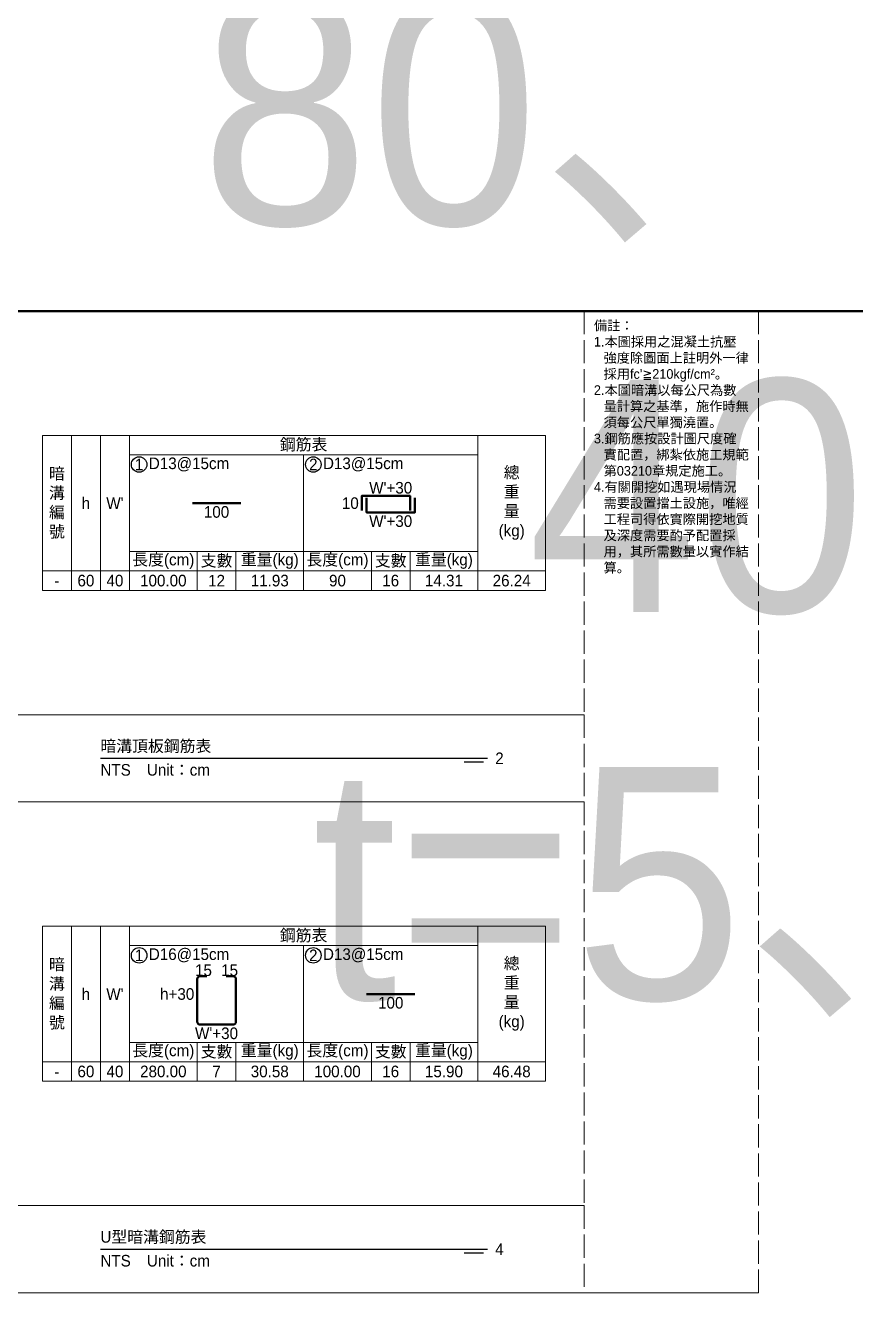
# Model space of a CAD drawing. Extents: x -3420 to 2030, y -3892 to 566.
# Drawn here: x -2139 to -1710, y -3298 to -2631 of the extents above; entities that cross this region are included whole.
import ezdxf

# ---------------------------------------------------------------- set-up
doc = ezdxf.new("R2010")
doc.units = 0
doc.header["$MEASUREMENT"] = 0
doc.linetypes.add('ACAD_ISO02W100', pattern=[15, 12, -3])
for name, color, linetype, lineweight in [('一、1.基本-圖框', 7, 'Continuous', 20), ('一、3.基本-變更', 1, 'Continuous', 50), ('二、5.繪圖-鋼筋', 60, 'Continuous', 50)]:
    doc.layers.add(name, color=color, linetype=linetype, lineweight=lineweight)
doc.layers.add('一、4.基本-隱藏', color=9, linetype='ACAD_ISO02W100', lineweight=20, plot=False)
doc.layers.add('三、1.文字-說明文字', color=2, linetype='Continuous')
doc.layers.add('三、3.文字-註解文字', color=2, linetype='Continuous')
doc.styles.add('次圖名(詳圖)', font='MS PGothic.ttf', dxfattribs={"height": 6})
doc.styles.add('註解文字(詳圖)', font='MS PGothic.ttf', dxfattribs={"height": 5})

msp = doc.modelspace()

# ---------------------------------------------------------------- linework, layer by layer
at = {"layer": '一、1.基本-圖框'}
for points in [[(-2130, -2912.25), (-2115, -2912.25), (-2115, -2842.25), (-2130, -2842.25)], [(-2115, -2912.25), (-2100, -2912.25), (-2100, -2842.25), (-2115, -2842.25)], [(-2100, -2912.25), (-2085, -2912.25), (-2085, -2842.25), (-2100, -2842.25)], [(-2085, -2852.25), (-1905, -2852.25), (-1905, -2842.25), (-2085, -2842.25)], [(-1870, -2912.25), (-1905, -2912.25), (-1905, -2842.25), (-1870, -2842.25)], [(-2085, -2852.25), (-1995, -2852.25), (-1995, -2902.25), (-2085, -2902.25)], [(-1995, -2852.25), (-1905, -2852.25), (-1905, -2902.25), (-1995, -2902.25)], [(-2085, -2902.25), (-2050, -2902.25), (-2050, -2912.25), (-2085, -2912.25)], [(-2050, -2902.25), (-2030, -2902.25), (-2030, -2912.25), (-2050, -2912.25)], [(-2030, -2902.25), (-1995, -2902.25), (-1995, -2912.25), (-2030, -2912.25)], [(-1995, -2902.25), (-1960, -2902.25), (-1960, -2912.25), (-1995, -2912.25)], [(-1960, -2902.25), (-1940, -2902.25), (-1940, -2912.25), (-1960, -2912.25)], [(-1940, -2902.25), (-1905, -2902.25), (-1905, -2912.25), (-1940, -2912.25)], [(-2130, -2912.25), (-2115, -2912.25), (-2115, -2922.25), (-2130, -2922.25)], [(-2115, -2912.25), (-2100, -2912.25), (-2100, -2922.25), (-2115, -2922.25)], [(-2100, -2912.25), (-2085, -2912.25), (-2085, -2922.25), (-2100, -2922.25)], [(-2085, -2912.25), (-2050, -2912.25), (-2050, -2922.25), (-2085, -2922.25)], [(-2050, -2912.25), (-2030, -2912.25), (-2030, -2922.25), (-2050, -2922.25)], [(-2030, -2912.25), (-1995, -2912.25), (-1995, -2922.25), (-2030, -2922.25)], [(-1995, -2912.25), (-1960, -2912.25), (-1960, -2922.25), (-1995, -2922.25)], [(-1960, -2912.25), (-1940, -2912.25), (-1940, -2922.25), (-1960, -2922.25)], [(-1940, -2912.25), (-1905, -2912.25), (-1905, -2922.25), (-1940, -2922.25)], [(-1905, -2912.25), (-1870, -2912.25), (-1870, -2922.25), (-1905, -2922.25)], [(-2130, -3165.75), (-2115, -3165.75), (-2115, -3095.75), (-2130, -3095.75)], [(-2115, -3165.75), (-2100, -3165.75), (-2100, -3095.75), (-2115, -3095.75)], [(-2100, -3165.75), (-2085, -3165.75), (-2085, -3095.75), (-2100, -3095.75)], [(-2085, -3105.75), (-1905, -3105.75), (-1905, -3095.75), (-2085, -3095.75)], [(-1870, -3165.75), (-1905, -3165.75), (-1905, -3095.75), (-1870, -3095.75)], [(-2085, -3105.75), (-1995, -3105.75), (-1995, -3155.75), (-2085, -3155.75)], [(-1995, -3105.75), (-1905, -3105.75), (-1905, -3155.75), (-1995, -3155.75)], [(-2085, -3155.75), (-2050, -3155.75), (-2050, -3165.75), (-2085, -3165.75)], [(-2050, -3155.75), (-2030, -3155.75), (-2030, -3165.75), (-2050, -3165.75)], [(-2030, -3155.75), (-1995, -3155.75), (-1995, -3165.75), (-2030, -3165.75)], [(-1995, -3155.75), (-1960, -3155.75), (-1960, -3165.75), (-1995, -3165.75)], [(-1960, -3155.75), (-1940, -3155.75), (-1940, -3165.75), (-1960, -3165.75)], [(-1940, -3155.75), (-1905, -3155.75), (-1905, -3165.75), (-1940, -3165.75)], [(-2130, -3165.75), (-2115, -3165.75), (-2115, -3175.75), (-2130, -3175.75)], [(-2115, -3165.75), (-2100, -3165.75), (-2100, -3175.75), (-2115, -3175.75)], [(-2100, -3165.75), (-2085, -3165.75), (-2085, -3175.75), (-2100, -3175.75)], [(-2085, -3165.75), (-2050, -3165.75), (-2050, -3175.75), (-2085, -3175.75)], [(-2050, -3165.75), (-2030, -3165.75), (-2030, -3175.75), (-2050, -3175.75)], [(-2030, -3165.75), (-1995, -3165.75), (-1995, -3175.75), (-2030, -3175.75)], [(-1995, -3165.75), (-1960, -3165.75), (-1960, -3175.75), (-1995, -3175.75)], [(-1960, -3165.75), (-1940, -3165.75), (-1940, -3175.75), (-1960, -3175.75)], [(-1940, -3165.75), (-1905, -3165.75), (-1905, -3175.75), (-1940, -3175.75)], [(-1905, -3165.75), (-1870, -3165.75), (-1870, -3175.75), (-1905, -3175.75)]]:
    msp.add_lwpolyline(points, close=True, dxfattribs=at)
at = {"layer": '一、3.基本-變更'}
msp.add_lwpolyline([(-3420, -2778), (0, -2778), (0, -3892), (-3420, -3892)], close=True, dxfattribs=at)
at = {"layer": '一、4.基本-隱藏'}
for points in [[(-2540, -2778), (-1760, -2778), (-1760, -3285), (-2540, -3285)], [(-2150, -2778), (-1850, -2778), (-1850, -2986.5), (-2150, -2986.5)], [(-2150, -2986.5), (-1850, -2986.5), (-1850, -3031.5), (-2150, -3031.5)], [(-2150, -3031.5), (-1850, -3031.5), (-1850, -3240), (-2150, -3240)], [(-2150, -3240), (-1850, -3240), (-1850, -3285), (-2150, -3285)]]:
    msp.add_lwpolyline(points, close=True, dxfattribs=at)
msp.add_lwpolyline([(-2540, -3285), (-1760, -3285)], dxfattribs=at)
at = {"layer": '三、3.文字-註解文字'}
for points in [[(-2100, -3009), (-1900, -3009)], [(-1902, -3011), (-1912, -3011)], [(-2100, -3262.5), (-1900, -3262.5)], [(-1902, -3264.5), (-1912, -3264.5)]]:
    msp.add_lwpolyline(points, dxfattribs=at)
for centre in [(-2080, -2857.25), (-1990, -2857.25), (-2080, -3110.75), (-1990, -3110.75)]:
    msp.add_circle(centre, 4, dxfattribs=at)
at = {"layer": '二、5.繪圖-鋼筋'}
for points in [[(-1965, -2881), (-1965, -2873.5), (-1940, -2873.5), (-1940, -2881)], [(-2052.5, -2877.25), (-2027.5, -2877.25)], [(-1962.5, -2874.5), (-1962.5, -2882), (-1937.5, -2882), (-1937.5, -2874.5)], [(-1962.5, -3130.75), (-1937.5, -3130.75)]]:
    msp.add_lwpolyline(points, dxfattribs=at)
msp.add_lwpolyline([(-2045, -3121.5), (-2048.5, -3121.5, 0.4142136), (-2050, -3123), (-2050, -3145, 0.4142136), (-2048.5, -3146.5), (-2031.5, -3146.5, 0.4142136), (-2030, -3145), (-2030, -3123, 0.4142136), (-2031.5, -3121.5), (-2035, -3121.5)], format="xyb", dxfattribs=at)

# ---------------------------------------------------------------- texts
at = {"layer": '一、1.基本-圖框', "char_height": 6, "attachment_point": 5, "style": '註解文字(詳圖)'}
for s, width, insert in [('{\\fMS PGothic|b0|i0|c128|p34;鋼筋表}', 94.24964, (-1995, -2847.25)), ('暗{\\fMS PGothic|b0|i0|c128|p34;溝編號}', 12.98354, (-2122.5, -2877.25)), ('{\\fMS PGothic|b0|i0|c128|p34;總重量(kg)}', 6, (-1887.5, -2877.25)), ('{\\fMS PGothic|b0|i0|c128|p34;h}', 12.98354, (-2107.5, -2877.25)), ("W'", 22.32258, (-2092.5, -2877.25)), ('{\\fMS PGothic|b0|i0|c128|p34;長度(cm)}', 35.02324, (-2067.5, -2907.25)), ('{\\fMS PGothic|b0|i0|c128|p34;支數}', 19.27354, (-2040, -2907.25)), ('{\\fMS PGothic|b0|i0|c128|p34;重量(kg)}', 30.27214, (-2012.5, -2907.25)), ('{\\fMS PGothic|b0|i0|c128|p34;長度(cm)}', 35.02324, (-1977.5, -2907.25)), ('{\\fMS PGothic|b0|i0|c128|p34;支數}', 19.27354, (-1950, -2907.25)), ('{\\fMS PGothic|b0|i0|c128|p34;重量(kg)}', 30.27214, (-1922.5, -2907.25)), ('{\\fMS PGothic|b0|i0|c128|p34;鋼筋表}', 94.24964, (-1995, -3100.75)), ('暗{\\fMS PGothic|b0|i0|c128|p34;溝編號}', 12.98354, (-2122.5, -3130.75)), ('{\\fMS PGothic|b0|i0|c128|p34;總重量(kg)}', 6, (-1887.5, -3130.75)), ('{\\fMS PGothic|b0|i0|c128|p34;h}', 12.98354, (-2107.5, -3130.75)), ("W'", 22.32258, (-2092.5, -3130.75)), ('{\\fMS PGothic|b0|i0|c128|p34;長度(cm)}', 35.02324, (-2067.5, -3160.75)), ('{\\fMS PGothic|b0|i0|c128|p34;支數}', 19.27354, (-2040, -3160.75)), ('{\\fMS PGothic|b0|i0|c128|p34;重量(kg)}', 30.27214, (-2012.5, -3160.75)), ('{\\fMS PGothic|b0|i0|c128|p34;長度(cm)}', 35.02324, (-1977.5, -3160.75)), ('{\\fMS PGothic|b0|i0|c128|p34;支數}', 19.27354, (-1950, -3160.75)), ('{\\fMS PGothic|b0|i0|c128|p34;重量(kg)}', 30.27214, (-1922.5, -3160.75))]:
    msp.add_mtext_dynamic_manual_height_columns(s, width=width, gutter_width=30, heights=[0], dxfattribs=dict(at, insert=insert))
at = {"layer": '一、4.基本-隱藏', "insert": (-1710, -2678), "char_height": 120, "attachment_point": 5, "style": '次圖名(詳圖)'}
msp.add_mtext_dynamic_manual_height_columns("{\\fMS PGothic|b0|i0|c128|p34;W'=}4{\\fMS PGothic|b0|i0|c128|p34;0，h=100、80、60、40，t=5、10}", width=698.49542, gutter_width=30, heights=[0], dxfattribs=at)
at = {"layer": '三、1.文字-說明文字', "insert": (-1845, -2783), "char_height": 5, "attachment_point": 1, "style": '註解文字(詳圖)'}
msp.add_mtext_dynamic_manual_height_columns("{\\fMS PGothic|b0|i0|c128|p34;備註：\\P\\pi-5,l5;1.本圖採用之混凝土抗壓強度除圖面上註明外一律採用fc'≧210kgf/cm²。\\P2.本圖暗溝以每公尺為數量計算之基準，施作時無須每公尺單獨澆置。\\P3.鋼筋應按設計圖尺度確實配置，綁紮依施工規範第03210章規定施工。\\P4.有關開挖如遇現場情況需要設置擋土設施，唯經工程司得依實際開挖地質及深度需要酌予配置採用，其所需數量以實作結算。}", width=80, gutter_width=30, heights=[0], dxfattribs=at)
at = {"layer": '三、3.文字-註解文字', "char_height": 6}
for s, width, gutter_width, insert, attachment_point, style in [('1', 8.38231, 30, (-2080, -2857.25), 5, '註解文字(詳圖)'), ('D13@15cm', 6.06582, 30, (-2075, -2857.25), 4, '註解文字(詳圖)'), ('2', 8.38231, 30, (-1990, -2857.25), 5, '註解文字(詳圖)'), ('{\\fMS PGothic|b0|i0|c128|p34;D1}3{\\fMS PGothic|b0|i0|c128|p34;@}1{\\fMS PGothic|b0|i0|c128|p34;5cm}', 6.06582, 30, (-1985, -2857.25), 4, '註解文字(詳圖)'), ('60', 9.06048, 30, (-2107.5, -2917.25), 5, '註解文字(詳圖)'), ('40', 9.06048, 30, (-2092.5, -2917.25), 5, '註解文字(詳圖)'), ('100.00', 9.06048, 30, (-2067.5, -2917.25), 5, '註解文字(詳圖)'), ('12', 9.06048, 30, (-2040, -2917.25), 5, '註解文字(詳圖)'), ('11.93', 9.06048, 30, (-2012.5, -2917.25), 5, '註解文字(詳圖)'), ('90', 9.06048, 30, (-1977.5, -2917.25), 5, '註解文字(詳圖)'), ('16', 9.06048, 30, (-1950, -2917.25), 5, '註解文字(詳圖)'), ('14.31', 9.06048, 30, (-1922.5, -2917.25), 5, '註解文字(詳圖)'), ('26.24', 9.06048, 30, (-1887.5, -2917.25), 5, '註解文字(詳圖)'), ('-', 9.06048, 30, (-2122.5, -2917.25), 5, '註解文字(詳圖)'), ('暗{\\fMS PGothic|b0|i0|c128|p34;溝}頂板鋼筋表', 134.12151, 15, (-2100, -3003), 4, '次圖名(詳圖)'), ('2', 3, 15, (-1896, -3009), 4, '次圖名(詳圖)'), ('NTS{\\fMS PGothic|b0|i0|c128|p34;^IUnit：cm}', 136.03259, 15, (-2100, -3015), 4, '次圖名(詳圖)'), ('1', 8.38231, 30, (-2080, -3110.75), 5, '註解文字(詳圖)'), ('{\\fMS PGothic|b0|i0|c128|p34;D1}6{\\fMS PGothic|b0|i0|c128|p34;@15cm}', 6.06582, 30, (-2075, -3110.75), 4, '註解文字(詳圖)'), ('2', 8.38231, 30, (-1990, -3110.75), 5, '註解文字(詳圖)'), ('{\\fMS PGothic|b0|i0|c128|p34;D1}3{\\fMS PGothic|b0|i0|c128|p34;@}1{\\fMS PGothic|b0|i0|c128|p34;5cm}', 6.06582, 30, (-1985, -3110.75), 4, '註解文字(詳圖)'), ('60', 9.06048, 30, (-2107.5, -3170.75), 5, '註解文字(詳圖)'), ('40', 9.06048, 30, (-2092.5, -3170.75), 5, '註解文字(詳圖)'), ('280.00', 9.06048, 30, (-2067.5, -3170.75), 5, '註解文字(詳圖)'), ('7', 9.06048, 30, (-2040, -3170.75), 5, '註解文字(詳圖)'), ('30.58', 9.06048, 30, (-2012.5, -3170.75), 5, '註解文字(詳圖)'), ('{\\fMS PGothic|b0|i0|c128|p34;100}.00', 9.06048, 30, (-1977.5, -3170.75), 5, '註解文字(詳圖)'), ('16', 9.06048, 30, (-1950, -3170.75), 5, '註解文字(詳圖)'), ('15.90', 9.06048, 30, (-1922.5, -3170.75), 5, '註解文字(詳圖)'), ('46.48', 9.06048, 30, (-1887.5, -3170.75), 5, '註解文字(詳圖)'), ('-', 9.06048, 30, (-2122.5, -3170.75), 5, '註解文字(詳圖)'), ('U型暗溝鋼筋表', 134.12151, 15, (-2100, -3256.5), 4, '次圖名(詳圖)'), ('4', 3, 15, (-1896, -3262.5), 4, '次圖名(詳圖)'), ('NTS{\\fMS PGothic|b0|i0|c128|p34;^IUnit：cm}', 136.03259, 15, (-2100, -3268.5), 4, '次圖名(詳圖)')]:
    msp.add_mtext_dynamic_manual_height_columns(s, width=width, gutter_width=gutter_width, heights=[0], dxfattribs=dict(at, insert=insert, attachment_point=attachment_point, style=style))
at = {"layer": '二、5.繪圖-鋼筋', "char_height": 6, "style": '註解文字(詳圖)'}
for s, width, insert, attachment_point in [("{\\fMS PGothic|b0|i0|c128|p34;W'}+3{\\fMS PGothic|b0|i0|c128|p34;0}", 3.56631, (-1950, -2866.277), 2), ('{\\fMS PGothic|b0|i0|c128|p34;10}', 8.87231, (-1966.5, -2877.25), 6), ('100', 3.56631, (-2040, -2878.75), 2), ("{\\fMS PGothic|b0|i0|c128|p34;W'}+3{\\fMS PGothic|b0|i0|c128|p34;0}", 3.56631, (-1950, -2883.5), 2), ('15', 8.87231, (-2046.75, -3121.5), 8), ('15', 8.87231, (-2033.25, -3121.5), 8), ('{\\fMS PGothic|b0|i0|c128|p34;h+}3{\\fMS PGothic|b0|i0|c128|p34;0}', 8.87231, (-2051.5, -3130.75), 6), ('100', 3.56631, (-1950, -3132.25), 2), ("{\\fMS PGothic|b0|i0|c128|p34;W'+}3{\\fMS PGothic|b0|i0|c128|p34;0}", 3.56631, (-2040, -3148), 2)]:
    msp.add_mtext_dynamic_manual_height_columns(s, width=width, gutter_width=30, heights=[0], dxfattribs=dict(at, insert=insert, attachment_point=attachment_point))

doc.saveas('drawing.dxf')
